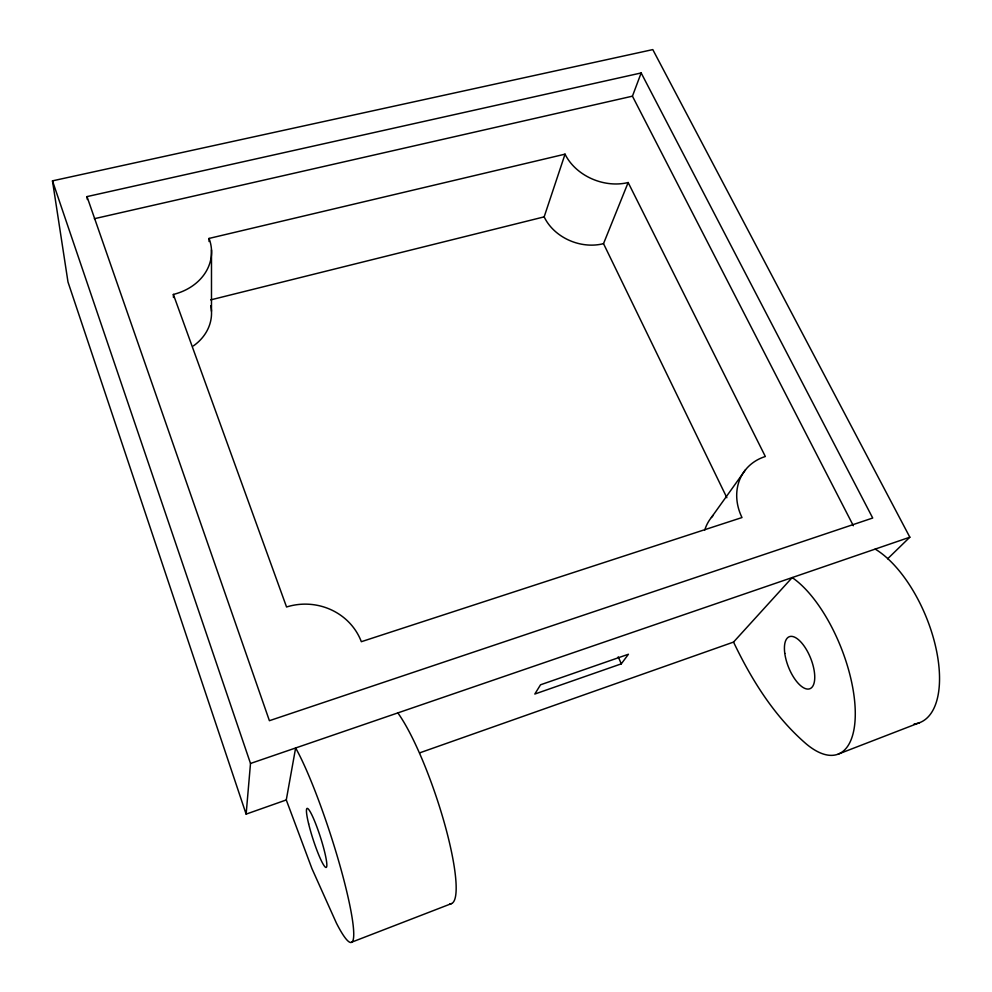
<?xml version="1.0" encoding="UTF-8"?>
<svg xmlns="http://www.w3.org/2000/svg" width="992" height="992" viewBox="0 0 992 992"><rect width="100%" height="100%" fill="white"/><g stroke="black" fill="none" stroke-linecap="round" stroke-linejoin="round"><path stroke-width="1.49" d="M211.482 311.228L211.494 249.934M286.279 799.949L311.934 868.595L336.412 923.106A108.773 13.454 72 0 0 347.299 893.891A108.773 13.454 72 0 0 295.628 747.98L286.279 799.949L246.128 814.122L250.505 763.468L52.477 180.854L652.798 49.6L909.838 537.205L887.629 558.806M210.701 299.882L544.162 216.864L565.043 154.157A48.509 38.279 20.4 0 0 628.159 182.528L765.34 456.506A54.138 45.818 35.8 0 0 741.991 517.551L361.336 641.7A59.532 56.618 0.9 0 0 286.552 606.992L173.352 294.438A54.424 45 2.2 0 0 209.052 238.427L565.043 154.157M853.343 525.735L632.437 96.174L641.167 72.949L86.998 196.602L87.358 199.491M726.863 497.724L603.52 243.648L628.159 182.528M711.413 517.452L745.476 469.836M621.302 663.846L628.42 654.249L540.528 684.79L534.812 694.04L621.302 663.846L618.227 656.84M733.534 642.084L792.186 577.58A98.134 41.912 68.3 0 1 854.819 703.105A98.134 41.912 68.3 0 1 806.211 743.888C774.281 716.373 751.564 679.805 733.534 642.084L419.839 752.804M351.404 942.288L451.521 903.588M838.19 754.131L919.658 722.647M250.505 763.468L909.838 537.205M94.339 218.711L632.437 96.174M641.167 72.949L872.712 518.022L269.402 720.7L86.998 196.602M246.128 814.122L67.989 282.001L52.477 180.854M173.352 294.438L173.476 297.488M209.052 238.427L209.064 241.515M875.192 549.084A96.385 46.029 67.4 0 1 935.878 647.764A96.385 46.029 67.4 0 1 914.103 724.011M397.842 712.913A106.553 19.828 71.4 0 1 445.507 827.105A106.553 19.828 71.4 0 1 449.946 903.836M603.52 243.648A45.669 36.94 20.4 0 1 544.162 216.864M704.742 530.038A50.654 43.698 36.8 0 1 713.273 515.294M210.763 305.685A50.927 42.966 1.1 0 1 193.378 345.923M784.784 653.368A27.987 11.941 68.3 0 0 809.856 688.746A27.987 11.941 68.3 0 0 804.103 646.015A27.987 11.941 68.3 0 0 784.784 653.368M308.648 823.893A31.012 3.832 72.1 0 0 326.17 867.43A31.012 3.832 72.1 0 0 315.146 822.418A31.012 3.832 72.1 0 0 308.648 823.893"/></g></svg>
